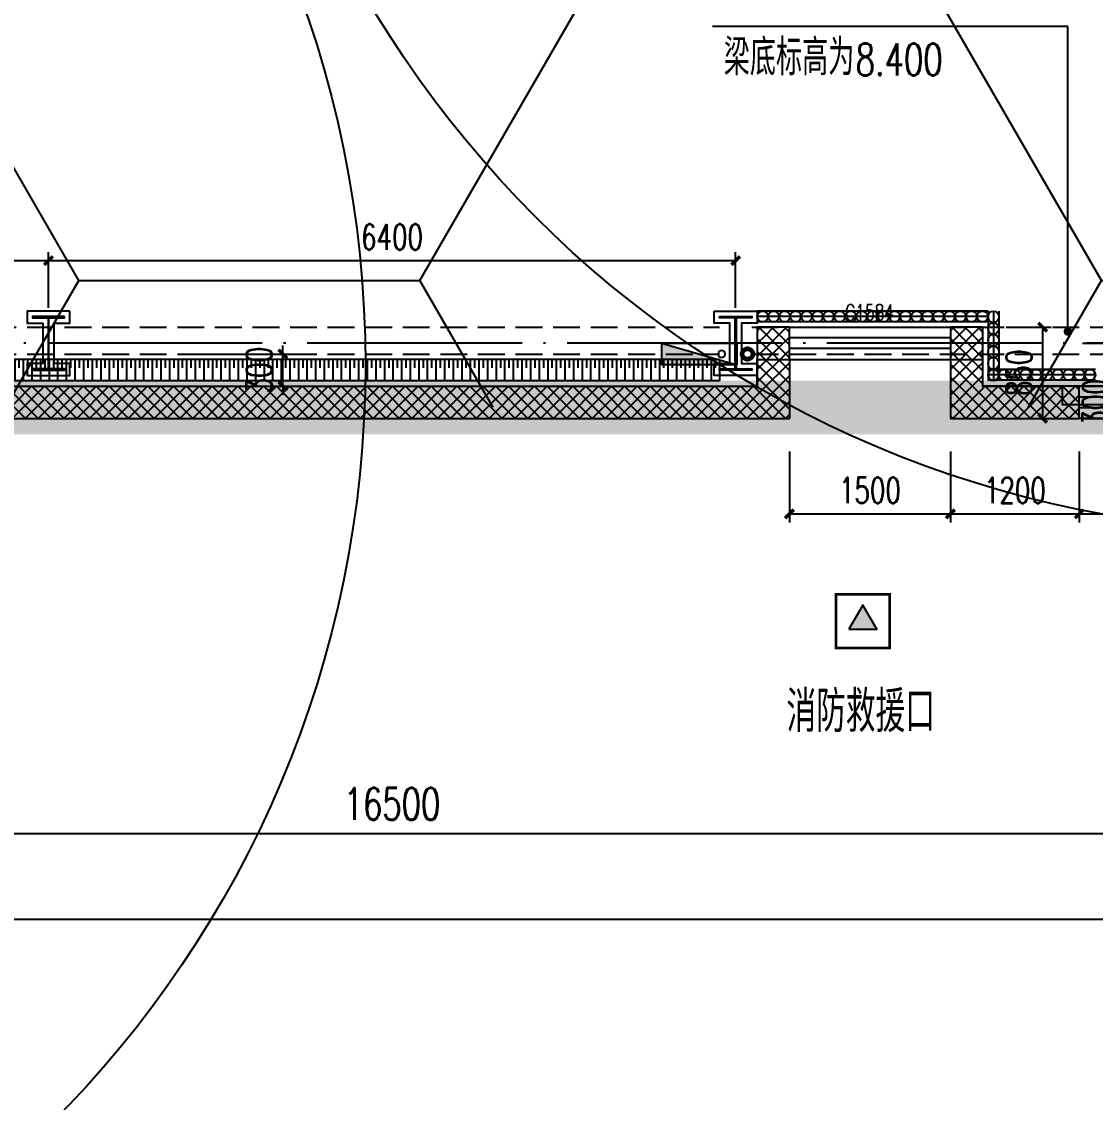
# Model space of a CAD drawing. Extents: x -821772 to -21949, y 506164 to 1049594.
# Drawn here: x -238654 to -228654, y 734747 to 744817 of the extents above; entities that cross this region are included whole.
import ezdxf
from ezdxf.xclip import XClip

# ---------------------------------------------------------------- set-up
doc = ezdxf.new("R2010")
doc.units = 0
doc.header["$LTSCALE"] = 1000
doc.header["$MEASUREMENT"] = 0
doc.header["$XCLIPFRAME"] = 2
for name, pattern in [('10平面20250807_t3$0$DASH', [0.35, 0.25, -0.1]), ('10平面20250807_t3$0$DOTE', [2.42, 2, -0.2, 0.02, -0.2]), ('DASH', [0.35, 0.25, -0.1])]:
    doc.linetypes.add(name, pattern=pattern)
doc.layers.get('Defpoints').update_dxf_attribs({"color": 210})
doc.layers.add('1-防火分区线', color=201, linetype='DASH', lineweight=50)
doc.layers.add('10平面20250807_t3$0$LG-ZF消防', color=1, linetype='Continuous', lineweight=60)
for name, color, linetype in [('10平面20250807_t3$0$99平面图例外参$0$A-HATCH-2', 8, 'Continuous'), ('10平面20250807_t3$0$A-AXIS-D', 8, 'Continuous'), ('10平面20250807_t3$0$A-AXIS-DOTE', 8, '10平面20250807_t3$0$DOTE'), ('10平面20250807_t3$0$A-AXIS-DP', 8, 'Continuous'), ('10平面20250807_t3$0$A-AXIS-SYMB', 8, 'Continuous'), ('10平面20250807_t3$0$A-HATCH-2', 8, 'Continuous'), ('10平面20250807_t3$0$A-HRAIL', 8, 'Continuous'), ('10平面20250807_t3$0$A-LIN-V', 8, 'Continuous'), ('10平面20250807_t3$0$A-SFCE', 8, 'Continuous'), ('10平面20250807_t3$0$A-TEXT', 8, 'Continuous'), ('10平面20250807_t3$0$A-WINDOW', 8, 'Continuous'), ('10平面20250807_t3$0$AS-WALL', 8, 'Continuous'), ('10平面20250807_t3$0$AS-结构边线层', 8, 'Continuous'), ('10平面20250807_t3$0$DIM_SYMB', 8, 'Continuous'), ('10平面20250807_t3$0$PUB_HATCH', 8, 'Continuous'), ('10平面20250807_t3$0$PUB_TEXT', 8, 'Continuous'), ('10平面20250807_t3$0$RP-N2-01$0$$0$A-WIND-J', 8, 'Continuous'), ('10平面20250807_t3$0$RP-N2-01$0$A-WIND-J', 8, 'Continuous'), ('10平面20250807_t3$0$SB_ZF消火栓', 10, 'Continuous'), ('10平面20250807_t3$0$建-窗', 8, 'Continuous'), ('10平面20250807_t3$0$建-门窗编号', 8, 'Continuous'), ('PUB_HATCH', 8, 'Continuous')]:
    doc.layers.add(name, color=color, linetype=linetype)
doc.styles.add('10平面20250807_t3$0$_TCH_DIM', font='SIMPLEX', dxfattribs={"bigfont": 'GBCBIG'})
doc.styles.add('10平面20250807_t3$0$_TCH_DIM_T3', font='SIMPLEX', dxfattribs={"width": 0.705882, "bigfont": 'GBCBIG'})
doc.styles.add('10平面20250807_t3$0$A-WIN-LABEL', font='SIMPLEX', dxfattribs={"bigfont": 'GBCBIG'})
doc.dimstyles.new('10平面20250807_t3$0$_TCH_ARCH&&100', dxfattribs={"dimtxt": 297.5, "dimasz": 100, "dimexe": 100, "dimexo": 100, "dimgap": 126.25, "dimtad": 1, "dimdec": 0, "dimzin": 0, "dimdsep": 46, "dimtxsty": '10平面20250807_t3$0$_TCH_DIM_T3', "dimblk": '10平面20250807_t3$0$_ArchTick', "dimcen": 0.09, "dimclrt": 7, "dimazin": 2, "dimtfac": 1, "dimtdec": 0, "dimtix": 1, "dimtmove": 2, "dimatfit": 3, "dimfxl": 0, "dimtolj": 1, "dimtzin": 0, "dimarcsym": 0})
doc.dimstyles.new('10平面20250807_t3$0$_TCH_ARCH&&80', dxfattribs={"dimtxt": 238, "dimasz": 80, "dimexe": 80, "dimexo": 80, "dimgap": 101, "dimtad": 1, "dimdec": 0, "dimzin": 0, "dimdsep": 46, "dimtxsty": '10平面20250807_t3$0$_TCH_DIM_T3', "dimblk": '10平面20250807_t3$0$_ArchTick', "dimcen": 0.09, "dimclrt": 7, "dimazin": 2, "dimtfac": 1, "dimtdec": 0, "dimtix": 1, "dimtmove": 2, "dimatfit": 3, "dimfxl": 0, "dimtolj": 1, "dimtzin": 0, "dimarcsym": 0})
pattern_1 = [(45, (60, 0), (-60.000061, 60.000061), []), (135, (60, 0), (-60.000061, -60.000061), [])]

# ---------------------------------------------------------------- blocks, each defined once
blk = doc.blocks.new('10平面20250807_t3$0$_ArchTick')
at = {"color": 0, "linetype": 'ByBlock', "const_width": 0.4}
blk.add_lwpolyline([(-0.5, -0.5), (0.5, 0.5)], dxfattribs=at)
blk = doc.blocks.new('*D10014')
at = {"layer": '10平面20250807_t3$0$A-AXIS-D', "color": 0, "lineweight": -2}
for p, q in [((-22718, -66440), (-22718, -67667)), ((-6218, -66440), (-6218, -67667)), ((-22718, -67567), (-6218, -67567))]:
    blk.add_line(p, q, dxfattribs=at)
at = {"layer": 'Defpoints', "color": 0}
for p in [(-22718, -66340), (-6218, -66340), (-6218, -67567)]:
    blk.add_point(p, dxfattribs=at)
at = {"layer": '10平面20250807_t3$0$A-AXIS-D', "color": 0, "lineweight": -2, "xscale": 100, "yscale": 100, "zscale": 100, "rotation": 180}
blk.add_blockref('10平面20250807_t3$0$_ArchTick', (-22718, -67567), dxfattribs=at)
at = {"layer": '10平面20250807_t3$0$A-AXIS-D', "color": 0, "lineweight": -2, "xscale": 100, "yscale": 100, "zscale": 100}
blk.add_blockref('10平面20250807_t3$0$_ArchTick', (-6218, -67567), dxfattribs=at)
at = {"layer": '10平面20250807_t3$0$A-AXIS-D', "color": 7, "insert": (-14468, -67292), "char_height": 297.5, "attachment_point": 5, "style": '10平面20250807_t3$0$_TCH_DIM_T3'}
blk.add_mtext('\\A1;16500', dxfattribs=at)
blk = doc.blocks.new('*D10024')
at = {"layer": '10平面20250807_t3$0$A-AXIS-D', "color": 0, "lineweight": -2}
for p, q in [((-33818, -66540), (-33818, -68467)), ((92682, -66540), (92682, -68467)), ((-33818, -68367), (92682, -68367))]:
    blk.add_line(p, q, dxfattribs=at)
at = {"layer": 'Defpoints', "color": 0}
for p in [(-33818, -66440), (92682, -66440), (92682, -68367)]:
    blk.add_point(p, dxfattribs=at)
at = {"layer": '10平面20250807_t3$0$A-AXIS-D', "color": 0, "lineweight": -2, "xscale": 100, "yscale": 100, "zscale": 100, "rotation": 180}
blk.add_blockref('10平面20250807_t3$0$_ArchTick', (-33818, -68367), dxfattribs=at)
at = {"layer": '10平面20250807_t3$0$A-AXIS-D', "color": 0, "lineweight": -2, "xscale": 100, "yscale": 100, "zscale": 100}
blk.add_blockref('10平面20250807_t3$0$_ArchTick', (92682, -68367), dxfattribs=at)
at = {"layer": '10平面20250807_t3$0$A-AXIS-D', "color": 7, "insert": (29432, -68092), "char_height": 297.5, "attachment_point": 5, "style": '10平面20250807_t3$0$_TCH_DIM_T3'}
blk.add_mtext('\\A1;126500', dxfattribs=at)
blk = doc.blocks.new('*D10151')
at = {"layer": '10平面20250807_t3$0$A-AXIS-DP', "color": 0, "lineweight": -2}
for p, q in [((-17668, -62670), (-17668, -62150)), ((-17668, -62230), (-11268, -62230)), ((-11268, -62670), (-11268, -62150))]:
    blk.add_line(p, q, dxfattribs=at)
at = {"layer": 'Defpoints', "color": 0}
for p in [(-11268, -62230), (-17668, -62750), (-11268, -62750)]:
    blk.add_point(p, dxfattribs=at)
at = {"layer": '10平面20250807_t3$0$A-AXIS-DP', "color": 0, "lineweight": -2, "xscale": 80, "yscale": 80, "zscale": 80, "rotation": 180}
blk.add_blockref('10平面20250807_t3$0$_ArchTick', (-17668, -62230), dxfattribs=at)
at = {"layer": '10平面20250807_t3$0$A-AXIS-DP', "color": 0, "lineweight": -2, "xscale": 80, "yscale": 80, "zscale": 80}
blk.add_blockref('10平面20250807_t3$0$_ArchTick', (-11268, -62230), dxfattribs=at)
at = {"layer": '10平面20250807_t3$0$A-AXIS-DP', "color": 7, "insert": (-14468, -62010), "char_height": 238, "attachment_point": 5, "style": '10平面20250807_t3$0$_TCH_DIM_T3'}
blk.add_mtext('\\A1;6400', dxfattribs=at)
blk = doc.blocks.new('*D10152')
at = {"layer": '10平面20250807_t3$0$A-AXIS-DP', "color": 0, "lineweight": -2}
for p, q in [((-22718, -62670), (-22718, -62150)), ((-22718, -62230), (-17668, -62230)), ((-17668, -62670), (-17668, -62150))]:
    blk.add_line(p, q, dxfattribs=at)
at = {"layer": 'Defpoints', "color": 0}
for p in [(-17668, -62230), (-22718, -62750), (-17668, -62750)]:
    blk.add_point(p, dxfattribs=at)
at = {"layer": '10平面20250807_t3$0$A-AXIS-DP', "color": 0, "lineweight": -2, "xscale": 80, "yscale": 80, "zscale": 80, "rotation": 180}
blk.add_blockref('10平面20250807_t3$0$_ArchTick', (-22718, -62230), dxfattribs=at)
at = {"layer": '10平面20250807_t3$0$A-AXIS-DP', "color": 0, "lineweight": -2, "xscale": 80, "yscale": 80, "zscale": 80}
blk.add_blockref('10平面20250807_t3$0$_ArchTick', (-17668, -62230), dxfattribs=at)
at = {"layer": '10平面20250807_t3$0$A-AXIS-DP', "color": 7, "insert": (-20193, -62010), "char_height": 238, "attachment_point": 5, "style": '10平面20250807_t3$0$_TCH_DIM_T3'}
blk.add_mtext('\\A1;5050', dxfattribs=at)
blk = doc.blocks.new('10平面20250807_t3$0$43243')
at = {"layer": '10平面20250807_t3$0$AS-结构边线层'}
blk.add_lwpolyline([(-230898, 832220), (-254254, 760236), (-254254, 741420), (-248304, 741420), (-248304, 741670), (-246204, 741670), (-246204, 741420), (-231804, 741420), (-231804, 741670), (-229704, 741670), (-229704, 741420), (-228964, 741420), (-228964, 741250), (-222244, 741250), (-222244, 741420), (-215304, 741420), (-215304, 741670), (-213204, 741670), (-213204, 741420), (-212464, 741420), (-212464, 741250), (-205744, 741250)], dxfattribs=at)
blk = doc.blocks.new('10平面20250807_t3$0$342343243')
at = {"layer": '10平面20250807_t3$0$A-AXIS-DP', "color": 5}
blk.add_lwpolyline([(-155704, 832070), (-155404, 832070), (-155404, 832058), (-155550, 832058), (-155550, 831582), (-155404, 831582), (-155404, 831570), (-155704, 831570), (-155704, 831582), (-155558, 831582), (-155558, 832058), (-155704, 832058), (-155704, 832070)], close=True, dxfattribs=at)
at = {"layer": '10平面20250807_t3$0$A-HATCH-2'}
blk.add_lwpolyline([(-155754, 832120), (-155354, 832120), (-155354, 832008), (-155500, 832008), (-155500, 831632), (-155354, 831632), (-155354, 831520), (-155754, 831520), (-155754, 831632), (-155608, 831632), (-155608, 832008), (-155754, 832008)], close=True, dxfattribs=at)
blk = doc.blocks.new('10平面20250807_t3$0$w4234324')
at = {"layer": '10平面20250807_t3$0$A-AXIS-DP', "xscale": -1}
blk.add_blockref('10平面20250807_t3$0$342343243', (-393958, -90000), dxfattribs=at)
at = {"layer": '10平面20250807_t3$0$A-AXIS-DP'}
blk.add_blockref('10平面20250807_t3$0$342343243', (-76450, -90000), dxfattribs=at)
blk = doc.blocks.new('*D10460')
at = {"layer": '10平面20250807_t3$0$A-AXIS-DP', "color": 0, "lineweight": -2}
for p, q in [((-236222, 741720), (-236222, 741800)), ((-236950, 741720), (-236142, 741720)), ((-236222, 741420), (-236222, 741720)), ((-236950, 741420), (-236142, 741420)), ((-236222, 741420), (-236222, 741340))]:
    blk.add_line(p, q, dxfattribs=at)
at = {"layer": 'Defpoints', "color": 0}
for p in [(-237030, 741720), (-236222, 741720), (-237030, 741420)]:
    blk.add_point(p, dxfattribs=at)
at = {"layer": '10平面20250807_t3$0$A-AXIS-DP', "color": 0, "lineweight": -2, "xscale": 80, "yscale": 80, "zscale": 80}
for p, rotation in [((-236222, 741720), 270), ((-236222, 741420), 90)]:
    blk.add_blockref('10平面20250807_t3$0$_ArchTick', p, dxfattribs=dict(at, rotation=rotation))
at = {"layer": '10平面20250807_t3$0$A-AXIS-DP', "color": 7, "insert": (-236442, 741570), "char_height": 238, "attachment_point": 5, "rotation": 90, "style": '10平面20250807_t3$0$_TCH_DIM_T3'}
blk.add_mtext('\\A1;300', dxfattribs=at)
blk = doc.blocks.new('10平面20250807_t3$0$RP-N2-01$0$$0$xfjy')
at = {"layer": '10平面20250807_t3$0$RP-N2-01$0$$0$A-WIND-J'}
h = blk.add_hatch(color=256, dxfattribs=at)
h.dxf.hatch_style = 1
h.paths.add_polyline_path([(1141876, -26214), (1142135, -26214), (1142005, -25989)])
at = {"layer": '10平面20250807_t3$0$RP-N2-01$0$$0$A-WIND-J', "const_width": 25}
blk.add_lwpolyline([(1141755, -25889), (1141755, -26389), (1142255, -26389), (1142255, -25889)], close=True, dxfattribs=at)
at = {"layer": '10平面20250807_t3$0$RP-N2-01$0$$0$A-WIND-J'}
for points in [[(1141755, -26389), (1142255, -26389), (1142255, -25889), (1141755, -25889)], [(1141876, -26214), (1142135, -26214), (1142005, -25989)]]:
    blk.add_lwpolyline(points, close=True, dxfattribs=at)
blk = doc.blocks.new('10平面20250807_t3$0$RP-N2-01$0$xfjy')
at = {"layer": '10平面20250807_t3$0$RP-N2-01$0$$0$A-WIND-J'}
blk.add_blockref('10平面20250807_t3$0$RP-N2-01$0$$0$xfjy', (0, 0), dxfattribs=at)
blk = doc.blocks.new('10平面20250807_t3$0$1232')
at = {"layer": '10平面20250807_t3$0$RP-N2-01$0$A-WIND-J'}
blk.add_blockref('10平面20250807_t3$0$RP-N2-01$0$xfjy', (-1372825, 765369, 0), dxfattribs=at)
at = {"layer": '10平面20250807_t3$0$A-TEXT', "style": '10平面20250807_t3$0$_TCH_DIM'}
blk.add_text('消防救援口', height=384.1, dxfattribs=at).set_placement((-231531, 738197, 0))
blk = doc.blocks.new('10平面20250807_t3$0$99平面图例外参$0$$LinePat$填挖边坡')
at = {"color": 0}
for p, q in [((0, 0), (0, -1500)), ((300, 0), (300, -600))]:
    blk.add_line(p, q, dxfattribs=at)
at = {"layer": 'Defpoints', "color": 0}
blk.add_point((600, 0), dxfattribs=at)
blk = doc.blocks.new('10平面20250807_t3$0$99平面图例外参$0$$LinePat$圆环')
for points in [[(0, 150), (300, 150)], [(0, 0), (300, 0)], [(0, -150), (300, -150)]]:
    blk.add_lwpolyline(points)
at = {"color": 0}
blk.add_circle((150, 0), 150, dxfattribs=at)
blk = doc.blocks.new('10平面20250807_t3$0$34242343243')
at = {"layer": '10平面20250807_t3$0$A-LIN-V'}
for p, q in [((-232154, 741670), (-245954, 741670)), ((-232154, 741670), (-232154, 741470)), ((-232154, 741470), (-246154, 741470))]:
    blk.add_line(p, q, dxfattribs=at)
at = {"layer": '10平面20250807_t3$0$99平面图例外参$0$A-HATCH-2', "color": 203, "xscale": 0.1334296724318178, "yscale": 0.1333333333333333, "zscale": 0.1333333333333333, "rotation": 8.813209458587274e-11}
for p in [(-238719, 741670), (-238639, 741670), (-238559, 741670), (-238479, 741670), (-238399, 741670), (-238319, 741670), (-238239, 741670), (-238159, 741670), (-238078, 741670), (-237998, 741670), (-237918, 741670), (-237838, 741670), (-237758, 741670), (-237678, 741670), (-237598, 741670), (-237518, 741670), (-237438, 741670), (-237358, 741670), (-237278, 741670), (-237198, 741670), (-237118, 741670), (-237038, 741670), (-236958, 741670), (-236878, 741670), (-236798, 741670), (-236717, 741670), (-236637, 741670), (-236557, 741670), (-236477, 741670), (-236397, 741670), (-236317, 741670), (-236237, 741670), (-236157, 741670), (-236077, 741670), (-235997, 741670), (-235917, 741670), (-235837, 741670), (-235757, 741670), (-235677, 741670), (-235597, 741670), (-235517, 741670), (-235437, 741670), (-235356, 741670), (-235276, 741670), (-235196, 741670), (-235116, 741670), (-235036, 741670), (-234956, 741670), (-234876, 741670), (-234796, 741670), (-234716, 741670), (-234636, 741670), (-234556, 741670), (-234476, 741670), (-234396, 741670), (-234316, 741670), (-234236, 741670), (-234156, 741670), (-234076, 741670), (-233996, 741670), (-233915, 741670), (-233835, 741670), (-233755, 741670), (-233675, 741670), (-233595, 741670), (-233515, 741670), (-233435, 741670), (-233355, 741670), (-233275, 741670), (-233195, 741670), (-233115, 741670), (-233035, 741670), (-232955, 741670), (-232875, 741670), (-232795, 741670), (-232715, 741670), (-232635, 741670), (-232554, 741670), (-232474, 741670), (-232394, 741670), (-232314, 741670), (-232234, 741670)]:
    blk.add_blockref('10平面20250807_t3$0$99平面图例外参$0$$LinePat$填挖边坡', p, dxfattribs=at)
at = {"layer": '10平面20250807_t3$0$A-HRAIL'}
for p, xscale, yscale, zscale, rotation in [((-231702, 742070), 0.3412698414547707, 0.3333333333333333, 0.3333333333333333, 180), ((-231599, 742070), 0.3412698414547707, 0.3333333333333333, 0.3333333333333333, 180), ((-231497, 742070), 0.3412698414547707, 0.3333333333333333, 0.3333333333333333, 180), ((-231395, 742070), 0.3412698414547707, 0.3333333333333333, 0.3333333333333333, 180), ((-231292, 742070), 0.3412698414547707, 0.3333333333333333, 0.3333333333333333, 180), ((-231190, 742070), 0.3412698414547707, 0.3333333333333333, 0.3333333333333333, 180), ((-231088, 742070), 0.3412698414547707, 0.3333333333333333, 0.3333333333333333, 180), ((-230985, 742070), 0.3412698414547707, 0.3333333333333333, 0.3333333333333333, 180), ((-230883, 742070), 0.3412698414547707, 0.3333333333333333, 0.3333333333333333, 180), ((-230780, 742070), 0.3412698414547707, 0.3333333333333333, 0.3333333333333333, 180), ((-230678, 742070), 0.3412698414547707, 0.3333333333333333, 0.3333333333333333, 180), ((-230576, 742070), 0.3412698414547707, 0.3333333333333333, 0.3333333333333333, 180), ((-230473, 742070), 0.3412698414547707, 0.3333333333333333, 0.3333333333333333, 180), ((-230371, 742070), 0.3412698414547707, 0.3333333333333333, 0.3333333333333333, 180), ((-230268, 742070), 0.3412698414547707, 0.3333333333333333, 0.3333333333333333, 180), ((-230166, 742070), 0.3412698414547707, 0.3333333333333333, 0.3333333333333333, 180), ((-230064, 742070), 0.3412698414547707, 0.3333333333333333, 0.3333333333333333, 180), ((-229961, 742070), 0.3412698414547707, 0.3333333333333333, 0.3333333333333333, 180), ((-229859, 742070), 0.3412698414547707, 0.3333333333333333, 0.3333333333333333, 180), ((-229757, 742070), 0.3412698414547707, 0.3333333333333333, 0.3333333333333333, 180), ((-229654, 742070), 0.3412698414547707, 0.3333333333333333, 0.3333333333333333, 180), ((-229604, 742120), 0.3611111227129974, 0.3333333333333333, 0.3333333333333333, 270), ((-229604, 742012), 0.3611111227129974, 0.3333333333333333, 0.3333333333333333, 270), ((-229604, 741903), 0.3611111227129974, 0.3333333333333333, 0.3333333333333333, 270), ((-229604, 741795), 0.3611111227129974, 0.3333333333333333, 0.3333333333333333, 270), ((-229604, 741687), 0.3611111227129974, 0.3333333333333333, 0.3333333333333333, 270), ((-229604, 741578), 0.3611111227129974, 0.3333333333333333, 0.3333333333333333, 270), ((-229554, 741526), 0.3333333334374982, 0.3333333334374982, 0.3333333334374982, 180), ((-229454, 741526), 0.3333333334374982, 0.3333333334374982, 0.3333333334374982, 180), ((-229354, 741526), 0.3333333334374982, 0.3333333334374982, 0.3333333334374982, 180), ((-229254, 741526), 0.3333333334374982, 0.3333333334374982, 0.3333333334374982, 180), ((-229154, 741526), 0.3333333334374982, 0.3333333334374982, 0.3333333334374982, 180), ((-229054, 741526), 0.3333333334374982, 0.3333333334374982, 0.3333333334374982, 180), ((-228954, 741526), 0.3333333334374982, 0.3333333334374982, 0.3333333334374982, 180), ((-228854, 741526), 0.3333333334374982, 0.3333333334374982, 0.3333333334374982, 180), ((-228754, 741526), 0.3333333334374982, 0.3333333334374982, 0.3333333334374982, 180), ((-228654, 741526), 0.3333333334374982, 0.3333333334374982, 0.3333333334374982, 180)]:
    blk.add_blockref('10平面20250807_t3$0$99平面图例外参$0$$LinePat$圆环', p, dxfattribs=dict(at, xscale=xscale, yscale=yscale, zscale=zscale, rotation=rotation))
blk = doc.blocks.new('10平面20250807_t3$0$A$C5D961328')
at = {"layer": '10平面20250807_t3$0$SB_ZF消火栓'}
blk.add_hatch(color=256, dxfattribs=at).paths.add_polyline_path([(0, 40), (700, 40), (700, 240)])
at = {"layer": '10平面20250807_t3$0$A-LIN-V', "ltscale": 500}
blk.add_circle((350, 40), 10001, dxfattribs=at)
at = {"layer": '10平面20250807_t3$0$SB_ZF消火栓'}
for p, q in [((700, 240), (0, 240)), ((0, 240), (0, 40)), ((700, 240), (0, 40)), ((700, 240), (700, 40)), ((0, 40), (700, 40))]:
    blk.add_line(p, q, dxfattribs=at)
at = {"layer": '10平面20250807_t3$0$SB_ZF消火栓', "color": 1}
blk.add_circle((140, 140), 32.5, dxfattribs=at)
blk = doc.blocks.new('10平面20250807_t3$0$43242343')
at = {"layer": '10平面20250807_t3$0$LG-ZF消防', "linetype": 'Continuous'}
blk.add_circle((-231894, 741720), 50, dxfattribs=at)
blk = doc.blocks.new('10平面20250807_t3$0$234243242332')
at = {"layer": '10平面20250807_t3$0$LG-ZF消防', "linetype": 'Continuous'}
blk.add_blockref('10平面20250807_t3$0$43242343', (0, 0), dxfattribs=at)
at = {"layer": '10平面20250807_t3$0$SB_ZF消火栓', "rotation": 270}
blk.add_blockref('10平面20250807_t3$0$A$C5D961328', (-226838, 750420), dxfattribs=at)
at = {"layer": '10平面20250807_t3$0$SB_ZF消火栓'}
blk.add_blockref('10平面20250807_t3$0$A$C5D961328', (-245804, 741580), dxfattribs=at)
at = {"layer": '10平面20250807_t3$0$SB_ZF消火栓', "xscale": -1}
blk.add_blockref('10平面20250807_t3$0$A$C5D961328', (-231994, 741580), dxfattribs=at)
blk = doc.blocks.new('*D11881')
at = {"layer": '10平面20250807_t3$0$A-AXIS-DP', "color": 0, "lineweight": -2}
for p, q in [((-228435, 741420), (-228435, 741500)), ((-228774, 741420), (-228355, 741420)), ((-228435, 741120), (-228435, 741420)), ((-228774, 741120), (-228355, 741120)), ((-228435, 741120), (-228435, 741040))]:
    blk.add_line(p, q, dxfattribs=at)
at = {"layer": 'Defpoints', "color": 0}
for p in [(-228854, 741420), (-228435, 741420), (-228854, 741120)]:
    blk.add_point(p, dxfattribs=at)
at = {"layer": '10平面20250807_t3$0$A-AXIS-DP', "color": 0, "lineweight": -2, "xscale": 80, "yscale": 80, "zscale": 80}
for p, rotation in [((-228435, 741420), 270), ((-228435, 741120), 90)]:
    blk.add_blockref('10平面20250807_t3$0$_ArchTick', p, dxfattribs=dict(at, rotation=rotation))
at = {"layer": '10平面20250807_t3$0$A-AXIS-DP', "color": 7, "insert": (-228655, 741270), "char_height": 238, "attachment_point": 5, "rotation": 90, "style": '10平面20250807_t3$0$_TCH_DIM_T3'}
blk.add_mtext('\\A1;300', dxfattribs=at)
blk = doc.blocks.new('*D11882')
at = {"layer": '10平面20250807_t3$0$A-AXIS-DP', "color": 0, "lineweight": -2}
for p, q in [((-228774, 741820), (-228355, 741820)), ((-228435, 741420), (-228435, 741820)), ((-228774, 741420), (-228355, 741420))]:
    blk.add_line(p, q, dxfattribs=at)
at = {"layer": 'Defpoints', "color": 0}
for p in [(-228854, 741820), (-228435, 741820), (-228854, 741420)]:
    blk.add_point(p, dxfattribs=at)
at = {"layer": '10平面20250807_t3$0$A-AXIS-DP', "color": 0, "lineweight": -2, "xscale": 80, "yscale": 80, "zscale": 80}
for p, rotation in [((-228435, 741820), 90), ((-228435, 741420), 270)]:
    blk.add_blockref('10平面20250807_t3$0$_ArchTick', p, dxfattribs=dict(at, rotation=rotation))
at = {"layer": '10平面20250807_t3$0$A-AXIS-DP', "color": 7, "insert": (-228170, 741620), "char_height": 238, "attachment_point": 5, "rotation": 90, "style": '10平面20250807_t3$0$_TCH_DIM_T3'}
blk.add_mtext('\\A1;400', dxfattribs=at)
blk = doc.blocks.new('*D11883')
at = {"layer": '10平面20250807_t3$0$A-AXIS-DP', "color": 0, "lineweight": -2}
for p, q in [((-229484, 741970), (-229065, 741970)), ((-229145, 741120), (-229145, 741970)), ((-229484, 741120), (-229065, 741120))]:
    blk.add_line(p, q, dxfattribs=at)
at = {"layer": 'Defpoints', "color": 0}
for p in [(-229564, 741970), (-229145, 741970), (-229564, 741120)]:
    blk.add_point(p, dxfattribs=at)
at = {"layer": '10平面20250807_t3$0$A-AXIS-DP', "color": 0, "lineweight": -2, "xscale": 80, "yscale": 80, "zscale": 80}
for p, rotation in [((-229145, 741970), 90), ((-229145, 741120), 270)]:
    blk.add_blockref('10平面20250807_t3$0$_ArchTick', p, dxfattribs=dict(at, rotation=rotation))
at = {"layer": '10平面20250807_t3$0$A-AXIS-DP', "color": 7, "insert": (-229365, 741545), "char_height": 238, "attachment_point": 5, "rotation": 90, "style": '10平面20250807_t3$0$_TCH_DIM_T3'}
blk.add_mtext('\\A1;850', dxfattribs=at)
blk = doc.blocks.new('*D12252')
at = {"layer": '10平面20250807_t3$0$A-AXIS-DP', "color": 0, "lineweight": -2}
for p, q in [((-231504, 740810), (-231504, 740150)), ((-230004, 740810), (-230004, 740150)), ((-231504, 740230), (-230004, 740230))]:
    blk.add_line(p, q, dxfattribs=at)
at = {"layer": 'Defpoints', "color": 0}
for p in [(-231504, 740890), (-230004, 740890), (-230004, 740230)]:
    blk.add_point(p, dxfattribs=at)
at = {"layer": '10平面20250807_t3$0$A-AXIS-DP', "color": 0, "lineweight": -2, "xscale": 80, "yscale": 80, "zscale": 80, "rotation": 180}
blk.add_blockref('10平面20250807_t3$0$_ArchTick', (-231504, 740230), dxfattribs=at)
at = {"layer": '10平面20250807_t3$0$A-AXIS-DP', "color": 0, "lineweight": -2, "xscale": 80, "yscale": 80, "zscale": 80}
blk.add_blockref('10平面20250807_t3$0$_ArchTick', (-230004, 740230), dxfattribs=at)
at = {"layer": '10平面20250807_t3$0$A-AXIS-DP', "color": 7, "insert": (-230754, 740450), "char_height": 238, "attachment_point": 5, "style": '10平面20250807_t3$0$_TCH_DIM_T3'}
blk.add_mtext('\\A1;1500', dxfattribs=at)
blk = doc.blocks.new('*D12253')
at = {"layer": '10平面20250807_t3$0$A-AXIS-DP', "color": 0, "lineweight": -2}
for p, q in [((-230004, 740810), (-230004, 740150)), ((-228804, 740810), (-228804, 740150)), ((-230004, 740230), (-228804, 740230))]:
    blk.add_line(p, q, dxfattribs=at)
at = {"layer": 'Defpoints', "color": 0}
for p in [(-230004, 740890), (-228804, 740890), (-228804, 740230)]:
    blk.add_point(p, dxfattribs=at)
at = {"layer": '10平面20250807_t3$0$A-AXIS-DP', "color": 0, "lineweight": -2, "xscale": 80, "yscale": 80, "zscale": 80, "rotation": 180}
blk.add_blockref('10平面20250807_t3$0$_ArchTick', (-230004, 740230), dxfattribs=at)
at = {"layer": '10平面20250807_t3$0$A-AXIS-DP', "color": 0, "lineweight": -2, "xscale": 80, "yscale": 80, "zscale": 80}
blk.add_blockref('10平面20250807_t3$0$_ArchTick', (-228804, 740230), dxfattribs=at)
at = {"layer": '10平面20250807_t3$0$A-AXIS-DP', "color": 7, "insert": (-229404, 740450), "char_height": 238, "attachment_point": 5, "style": '10平面20250807_t3$0$_TCH_DIM_T3'}
blk.add_mtext('\\A1;1200', dxfattribs=at)
blk = doc.blocks.new('*D12254')
at = {"layer": '10平面20250807_t3$0$A-AXIS-DP', "color": 0, "lineweight": -2}
for p, q in [((-228804, 740810), (-228804, 740150)), ((-226954, 740810), (-226954, 740150)), ((-228804, 740230), (-226954, 740230))]:
    blk.add_line(p, q, dxfattribs=at)
at = {"layer": 'Defpoints', "color": 0}
for p in [(-228804, 740890), (-226954, 740890), (-226954, 740230)]:
    blk.add_point(p, dxfattribs=at)
at = {"layer": '10平面20250807_t3$0$A-AXIS-DP', "color": 0, "lineweight": -2, "xscale": 80, "yscale": 80, "zscale": 80, "rotation": 180}
blk.add_blockref('10平面20250807_t3$0$_ArchTick', (-228804, 740230), dxfattribs=at)
at = {"layer": '10平面20250807_t3$0$A-AXIS-DP', "color": 0, "lineweight": -2, "xscale": 80, "yscale": 80, "zscale": 80}
blk.add_blockref('10平面20250807_t3$0$_ArchTick', (-226954, 740230), dxfattribs=at)
at = {"layer": '10平面20250807_t3$0$A-AXIS-DP', "color": 7, "insert": (-227879, 740450), "char_height": 238, "attachment_point": 5, "style": '10平面20250807_t3$0$_TCH_DIM_T3'}
blk.add_mtext('\\A1;1850', dxfattribs=at)
blk = doc.blocks.new('10平面20250807_t3$0$WINDOW2DLIB$DYNSTYLE$00000005')
at = {"color": 0}
for points in [[(-0.5, 0.5), (-0.5, -0.5)], [(-0.5, 0.5), (0.5, 0.5)], [(0.5, -0.5), (0.5, 0.5)], [(0.5, 0.1667), (-0.5, 0.1667)], [(0.5, -0.1667), (-0.5, -0.1667)], [(-0.5, -0.5), (0.5, -0.5)]]:
    blk.add_lwpolyline(points, dxfattribs=at)
blk = doc.blocks.new('10平面20250807_t3$0$dote')
at = {"layer": '10平面20250807_t3$0$A-AXIS-DOTE'}
blk.add_line((76282.2, -63000), (-41310, -63000), dxfattribs=at)
at = {"layer": '10平面20250807_t3$0$A-AXIS-D'}
for base, p1, p2, picture, middle in [((-6217.8, -67566.7), (-22717.8, -66340), (-6217.8, -66340), '*D10014', (-14467.8, -67291.7)), ((92682.2, -68366.7), (-33817.8, -66440), (92682.2, -66440), '*D10024', (29432.2, -68091.7))]:
    dim = blk.add_linear_dim(base=base, p1=p1, p2=p2, angle=0, dimstyle='10平面20250807_t3$0$_TCH_ARCH&&100', override={"dimgap": 0}, dxfattribs=at)
    dim.commit()
    dim.dimension.update_dxf_attribs({"geometry": picture, "text_midpoint": middle, "dimtype": 129})
at = {"layer": '10平面20250807_t3$0$A-AXIS-DP'}
for p1, p2, picture, middle in [((-22717.8, -62750), (-17667.8, -62750), '*D10152', (-20192.8, -62010)), ((-17667.8, -62750), (-11267.8, -62750), '*D10151', (-14467.8, -62010))]:
    dim = blk.add_aligned_dim(p1=p1, p2=p2, distance=520, dimstyle='10平面20250807_t3$0$_TCH_ARCH&&80', dxfattribs=at)
    dim.commit()
    dim.dimension.update_dxf_attribs({"geometry": picture, "text_midpoint": middle})
blk = doc.blocks.new('10平面20250807_t3$0$3243243')
at = {"layer": '10平面20250807_t3$0$A-AXIS-SYMB'}
for p, q in [((-228910, 744770), (-232220, 744770)), ((-228910, 741930), (-228910, 744770))]:
    blk.add_line(p, q, dxfattribs=at)
at = {"layer": '10平面20250807_t3$0$A-AXIS-SYMB', "const_width": 40}
blk.add_lwpolyline([(-228910, 741910, 1), (-228910, 741950, 1)], format="xyb", close=True, dxfattribs=at)
at = {"layer": '10平面20250807_t3$0$A-SFCE', "linetype": '10平面20250807_t3$0$DASH'}
for p, q in [((-243154.2, 741970), (-232154.2, 741970)), ((-243154.2, 741720), (-232154.2, 741720))]:
    blk.add_line(p, q, dxfattribs=at)
at = {"layer": '10平面20250807_t3$0$A-SFCE', "color": 2, "linetype": '10平面20250807_t3$0$DASH'}
for p, q in [((-231854.2, 741970), (-227242.2, 741970)), ((-231854.2, 741720), (-227254.2, 741720))]:
    blk.add_line(p, q, dxfattribs=at)
at = {"layer": '10平面20250807_t3$0$PUB_TEXT', "style": '10平面20250807_t3$0$_TCH_DIM'}
blk.add_text('梁底标高为', height=337.59, dxfattribs=at).set_placement((-232115, 744315))
at = {"layer": '10平面20250807_t3$0$PUB_TEXT', "style": '10平面20250807_t3$0$_TCH_DIM', "width": 0.705882}
blk.add_text('8.400', height=297.5, dxfattribs=at).set_placement((-230886.3, 744315))
at = {"layer": '10平面20250807_t3$0$A-AXIS-DP', "color": 1}
dim = blk.add_aligned_dim(p1=(-237030, 741420), p2=(-237030, 741720), distance=-808, dimstyle='10平面20250807_t3$0$_TCH_ARCH&&80', dxfattribs=at)
dim.commit()
dim.dimension.update_dxf_attribs({"geometry": '*D10460', "text_midpoint": (-236442, 741570)})
blk = doc.blocks.new('10平面20250807_t3')
at = {"layer": '10平面20250807_t3$0$PUB_HATCH'}
h = blk.add_hatch(dxfattribs=at)
h.set_pattern_fill('多孔材料', color=256, scale=30, style=0)
h.set_pattern_definition(pattern_1)
h.paths.add_polyline_path([(-231504.2, 741670), (-231804.2, 741970), (-231804.2, 741420), (-231504.2, 741120)])
h = blk.add_hatch(dxfattribs=at)
h.set_pattern_fill('多孔材料', color=256, scale=30, style=0)
h.set_pattern_definition(pattern_1)
h.paths.add_polyline_path([(-231504.2, 741670), (-231504.2, 741970), (-231804.2, 741970)])
h = blk.add_hatch(dxfattribs=at)
h.set_pattern_fill('多孔材料', color=256, scale=30, style=0)
h.set_pattern_definition(pattern_1)
h.paths.add_polyline_path([(-229704.2, 741970), (-230004.2, 741670), (-230004.2, 741120), (-229704.2, 741420)])
h = blk.add_hatch(dxfattribs=at)
h.set_pattern_fill('多孔材料', color=256, scale=30, style=0)
h.set_pattern_definition(pattern_1)
h.paths.add_polyline_path([(-229704.2, 741970), (-230004.2, 741970), (-230004.2, 741670)])
h = blk.add_hatch(dxfattribs=at)
h.set_pattern_fill('多孔材料', color=256, scale=30, style=0)
h.set_pattern_definition(pattern_1)
h.paths.add_polyline_path([(-246204.2, 741420), (-246504.2, 741120), (-231504.2, 741120), (-231804.2, 741420)])
h = blk.add_hatch(dxfattribs=at)
h.set_pattern_fill('多孔材料', color=256, scale=30, style=0)
h.set_pattern_definition(pattern_1)
h.paths.add_polyline_path([(-230004.2, 741120), (-228804.2, 741120), (-228804.2, 741420), (-229704.2, 741420)])
at = {"layer": '10平面20250807_t3$0$AS-WALL'}
for p, q in [((-231804.2, 741970), (-231804.2, 741420)), ((-231504.2, 741970), (-231804.2, 741970)), ((-231504.2, 741670), (-231504.2, 741970)), ((-229704.2, 741970), (-230004.2, 741970)), ((-230004.2, 741970), (-230004.2, 741670)), ((-229704.2, 741970), (-229704.2, 741420)), ((-231504.2, 741670), (-231504.2, 741120)), ((-230004.2, 741670), (-230004.2, 741120)), ((-246204.2, 741420), (-231804.2, 741420)), ((-228804.2, 741420), (-229704.2, 741420)), ((-228804.2, 741120), (-228804.2, 741420)), ((-246504.2, 741120), (-231504.2, 741120)), ((-230004.2, 741120), (-228804.2, 741120))]:
    blk.add_line(p, q, dxfattribs=at)
blk.add_blockref('10平面20250807_t3$0$1232', (0, 0))
at = {"layer": '10平面20250807_t3$0$A-AXIS-DP'}
blk.add_blockref('10平面20250807_t3$0$3243243', (0, 0), dxfattribs=at)
at = {"layer": '10平面20250807_t3$0$A-WINDOW'}
for name in ['10平面20250807_t3$0$43243', '10平面20250807_t3$0$w4234324']:
    blk.add_blockref(name, (0, 0), dxfattribs=at)
at = {"layer": '10平面20250807_t3$0$AS-WALL'}
blk.add_blockref('10平面20250807_t3$0$dote', (-220736.4, 804820), dxfattribs=at)
at = {"layer": '10平面20250807_t3$0$DIM_SYMB'}
blk.add_blockref('10平面20250807_t3$0$34242343243', (0, 0), dxfattribs=at)
at = {"layer": '10平面20250807_t3$0$SB_ZF消火栓', "linetype": 'Continuous'}
blk.add_blockref('10平面20250807_t3$0$234243242332', (0, 0), dxfattribs=at)
at = {"layer": '10平面20250807_t3$0$建-窗'}
ref = blk.add_blockref('10平面20250807_t3$0$WINDOW2DLIB$DYNSTYLE$00000005', (-230754.2, 741820), dxfattribs=dict(at, xscale=-1500, yscale=300, zscale=300, rotation=180.0000000000445))
ref.add_attrib('A', 'C1584', (-230984.2, 742033.1), dxfattribs={"layer": '10平面20250807_t3$0$建-门窗编号', "ltscale": 500, "height": 148.75, "style": '10平面20250807_t3$0$A-WIN-LABEL', "width": 0.705882})
ref = blk.add_blockref('10平面20250807_t3$0$WINDOW2DLIB$DYNSTYLE$00000005', (-225604.2, 741270), dxfattribs=dict(at, xscale=6400, yscale=-300, zscale=300, rotation=179.9999999999884))
ref.add_attrib('A', 'C6424', (-225844.2, 740770.6), dxfattribs={"layer": '10平面20250807_t3$0$建-门窗编号', "ltscale": 500, "height": 148.75, "rotation": 360, "style": '10平面20250807_t3$0$A-WIN-LABEL', "width": 0.705882})
at = {"layer": '10平面20250807_t3$0$A-AXIS-DP'}
for p1, p2, distance, picture, middle in [((-229564.2, 741120), (-229564.2, 741970), -419.3, '*D11883', (-229364.8, 741545)), ((-228854.2, 741120), (-228854.2, 741420), -419.3, '*D11881', (-228654.8, 741270)), ((-231504.2, 740890), (-230004.2, 740890), -660, '*D12252', (-230754.2, 740450)), ((-230004.2, 740890), (-228804.2, 740890), -660, '*D12253', (-229404.2, 740450)), ((-228804.2, 740890), (-226954.2, 740890), -660, '*D12254', (-227879.2, 740450))]:
    dim = blk.add_aligned_dim(p1=p1, p2=p2, distance=distance, dimstyle='10平面20250807_t3$0$_TCH_ARCH&&80', dxfattribs=at)
    dim.commit()
    dim.dimension.update_dxf_attribs({"geometry": picture, "text_midpoint": middle})
dim = blk.add_linear_dim(base=(-228434.8, 741820), p1=(-228854.2, 741420), p2=(-228854.2, 741820), angle=90, dimstyle='10平面20250807_t3$0$_TCH_ARCH&&80', dxfattribs=at)
dim.commit()
dim.dimension.update_dxf_attribs({"geometry": '*D11882', "text_midpoint": (-228170, 741620), "dimtype": 129})

msp = doc.modelspace()

# ---------------------------------------------------------------- block references
at = {"ltscale": 100}
ref = msp.add_blockref('10平面20250807_t3', (0, 0), dxfattribs=at)
XClip(ref).set_block_clipping_path([(-386212.6353242097, 506163.79756496), (-21948.7593967821, 884998.2285294847)])

# ---------------------------------------------------------------- next in the draw order: hatches: boundary and pattern name
at = {"layer": 'PUB_HATCH', "ltscale": 5000}
h = msp.add_hatch(dxfattribs=at)
h.set_pattern_fill('HONEY', color=8, scale=2000)
h.set_pattern_definition([(0, (0, 0), (4762.5, 2749.63), [3175, -6350]), (120, (0, 0), (-4762.499, 2749.631), [3175, -6350]), (60, (0, 0), (0.0006, 5499.261), [-6350, 3175])])
h.paths.add_polyline_path([(-148304.2, 741220), (-148304.2, 741720), (-149704.2, 741720), (-149704.2, 741220), (-164804.2, 741220), (-164804.2, 741720), (-166204.2, 741720), (-166204.2, 741220), (-181304.2, 741220), (-181304.2, 741720), (-182704.2, 741720), (-182704.2, 741220), (-197804.2, 741220), (-197804.2, 741720), (-199204.2, 741720), (-199204.2, 741220), (-214304.2, 741220), (-214304.2, 741720), (-215704.2, 741720), (-215704.2, 741220), (-254554.2, 741220), (-254554.2, 760283.3), (-231116.1, 832520), (-215704.2, 832520), (-215704.2, 832020), (-214304.2, 832020), (-214304.2, 832520), (-182704.2, 832520), (-182704.2, 832020), (-181304.2, 832020), (-181304.2, 832520), (-157104.2, 832520), (-157104.2, 832020), (-155704.2, 832020), (-155704.2, 832520), (-143954.2, 832520), (-143954.2, 741220)])

# ---------------------------------------------------------------- next in the draw order: linework, layer by layer
at = {"layer": '1-防火分区线', "color": 1, "linetype": 'DASH', "ltscale": 5, "const_width": 500}
msp.add_lwpolyline([(-199204.2, 741220), (-214304.2, 741220), (-214304.2, 741720), (-215704.2, 741720), (-215704.2, 741220), (-254554.2, 741220), (-254554.2, 760283.3), (-231116.1, 832520), (-231116.1, 832520), (-215704.2, 832520), (-215704.2, 832020), (-214304.2, 832020), (-214304.2, 832520), (-182704.2, 832520)], dxfattribs=at)

doc.saveas('drawing.dxf')
